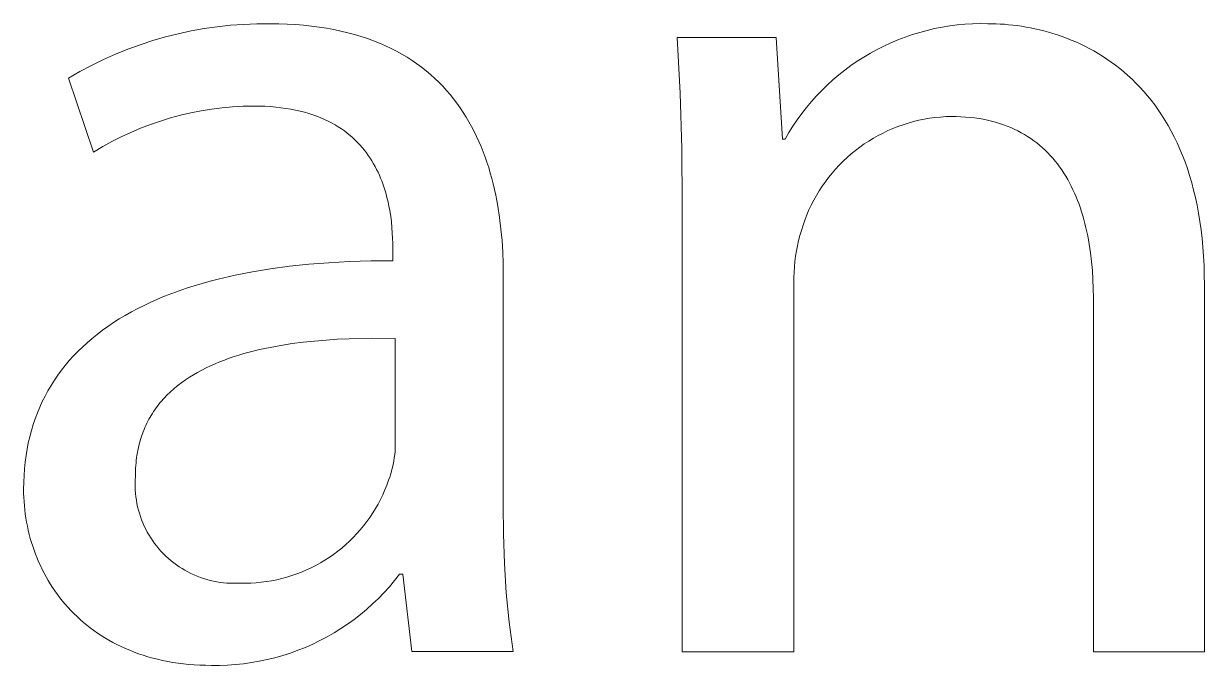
# Model space of a CAD drawing. Header units: millimetres. Extents: x -1656 to 3995, y -637 to 3312.
# Drawn here: x 2908.1 to 2960.7, y -542.4 to -513.8 of the extents above; entities that cross this region are included whole.
import ezdxf

# ---------------------------------------------------------------- set-up
doc = ezdxf.new("R2010")
doc.units = ezdxf.units.MM
doc.header["$MEASUREMENT"] = 0
doc.layers.add('Domyślny', color=7, linetype='Continuous', true_color=0x000000)

msp = doc.modelspace()

# ---------------------------------------------------------------- linework, layer by layer
at = {"layer": 'Domyślny', "color": 18, "lineweight": 15, "true_color": 0x000000}
for p, q in [((2916.109, -514.038), (2916.693, -513.955)), ((2916.693, -513.955), (2917.28, -513.891)), ((2917.28, -513.891), (2917.868, -513.848)), ((2917.868, -513.848), (2918.457, -513.826)), ((2918.457, -513.826), (2919.047, -513.823)), ((2919.047, -513.823), (2919.434, -513.827)), ((2919.434, -513.827), (2919.812, -513.84)), ((2919.812, -513.84), (2920.181, -513.86)), ((2920.181, -513.86), (2920.541, -513.889)), ((2920.541, -513.889), (2920.892, -513.925)), ((2920.892, -513.925), (2921.234, -513.969)), ((2921.234, -513.969), (2921.568, -514.021)), ((2948.69, -514.04), (2949.026, -513.973)), ((2949.026, -513.973), (2949.363, -513.919)), ((2949.363, -513.919), (2949.703, -513.875)), ((2949.703, -513.875), (2950.043, -513.843)), ((2950.043, -513.843), (2950.385, -513.823)), ((2950.385, -513.823), (2950.727, -513.815)), ((2950.727, -513.815), (2951.069, -513.818)), ((2951.069, -513.818), (2951.248, -513.819)), ((2951.248, -513.819), (2951.43, -513.824)), ((2951.43, -513.824), (2951.614, -513.833)), ((2951.614, -513.833), (2951.801, -513.845)), ((2951.801, -513.845), (2951.99, -513.862)), ((2951.99, -513.862), (2952.181, -513.882)), ((2952.181, -513.882), (2952.375, -513.906)), ((2952.375, -513.906), (2952.57, -513.934)), ((2952.57, -513.934), (2952.767, -513.966)), ((2952.767, -513.966), (2952.965, -514.003)), ((2952.965, -514.003), (2953.164, -514.044)), ((2913.814, -514.573), (2914.38, -514.41)), ((2914.38, -514.41), (2914.952, -514.266)), ((2914.952, -514.266), (2915.529, -514.142)), ((2915.529, -514.142), (2916.109, -514.038)), ((2921.568, -514.021), (2921.893, -514.08)), ((2921.893, -514.08), (2922.21, -514.146)), ((2922.21, -514.146), (2922.518, -514.22)), ((2922.518, -514.22), (2922.818, -514.3)), ((2922.818, -514.3), (2923.11, -514.387)), ((2923.11, -514.387), (2923.394, -514.482)), ((2923.394, -514.482), (2923.669, -514.582)), ((2937.338, -516.914), (2937.2, -514.439)), ((2937.2, -514.439), (2941.623, -514.439)), ((2941.623, -514.439), (2941.905, -518.974)), ((2947.056, -514.54), (2947.376, -514.418)), ((2947.376, -514.418), (2947.699, -514.306)), ((2947.699, -514.306), (2948.027, -514.206)), ((2948.027, -514.206), (2948.357, -514.117)), ((2948.357, -514.117), (2948.69, -514.04)), ((2953.164, -514.044), (2953.364, -514.09)), ((2953.364, -514.09), (2953.566, -514.14)), ((2953.566, -514.14), (2953.768, -514.195)), ((2953.768, -514.195), (2953.97, -514.255)), ((2953.97, -514.255), (2954.173, -514.32)), ((2954.173, -514.32), (2954.376, -514.39)), ((2954.376, -514.39), (2954.579, -514.465)), ((2954.579, -514.465), (2954.782, -514.546)), ((2912.152, -515.18), (2912.699, -514.959)), ((2912.699, -514.959), (2913.253, -514.756)), ((2913.253, -514.756), (2913.814, -514.573)), ((2923.669, -514.582), (2923.937, -514.689)), ((2923.937, -514.689), (2924.198, -514.803)), ((2924.198, -514.803), (2924.45, -514.923)), ((2924.45, -514.923), (2924.695, -515.049)), ((2924.695, -515.049), (2924.933, -515.18)), ((2945.825, -515.134), (2946.125, -514.97)), ((2946.125, -514.97), (2946.43, -514.816)), ((2946.43, -514.816), (2946.741, -514.673)), ((2946.741, -514.673), (2947.056, -514.54)), ((2954.782, -514.546), (2954.984, -514.632)), ((2954.984, -514.632), (2955.186, -514.723)), ((2955.186, -514.723), (2955.387, -514.82)), ((2955.387, -514.82), (2955.587, -514.923)), ((2955.587, -514.923), (2955.786, -515.032)), ((2955.786, -515.032), (2955.983, -515.147)), ((2911.084, -515.679), (2911.614, -515.42)), ((2911.614, -515.42), (2912.152, -515.18)), ((2924.933, -515.18), (2925.163, -515.318)), ((2925.163, -515.318), (2925.386, -515.461)), ((2925.386, -515.461), (2925.601, -515.61)), ((2944.96, -515.687), (2945.242, -515.493)), ((2945.242, -515.493), (2945.531, -515.309)), ((2945.531, -515.309), (2945.825, -515.134)), ((2955.983, -515.147), (2956.179, -515.268)), ((2956.179, -515.268), (2956.374, -515.395)), ((2956.374, -515.395), (2956.566, -515.529)), ((2956.566, -515.529), (2956.757, -515.668)), ((2910.052, -516.251), (2910.563, -515.956)), ((2910.563, -515.956), (2911.084, -515.679)), ((2925.601, -515.61), (2925.81, -515.764)), ((2925.81, -515.764), (2926.011, -515.923)), ((2926.011, -515.923), (2926.206, -516.088)), ((2926.206, -516.088), (2926.394, -516.257)), ((2944.157, -516.325), (2944.417, -516.103)), ((2944.417, -516.103), (2944.685, -515.89)), ((2944.685, -515.89), (2944.96, -515.687)), ((2956.757, -515.668), (2956.945, -515.815)), ((2956.945, -515.815), (2957.131, -515.968)), ((2957.131, -515.968), (2957.314, -516.128)), ((2911.181, -519.544), (2910.052, -516.251)), ((2926.394, -516.257), (2926.575, -516.431)), ((2926.575, -516.431), (2926.749, -516.61)), ((2926.749, -516.61), (2926.917, -516.794)), ((2943.659, -516.794), (2943.904, -516.555)), ((2943.904, -516.555), (2944.157, -516.325)), ((2957.314, -516.128), (2957.495, -516.294)), ((2957.495, -516.294), (2957.672, -516.468)), ((2957.672, -516.468), (2957.847, -516.648)), ((2926.917, -516.794), (2927.079, -516.982)), ((2927.079, -516.982), (2927.234, -517.174)), ((2937.413, -519.392), (2937.338, -516.914)), ((2943.194, -517.296), (2943.422, -517.041)), ((2943.422, -517.041), (2943.659, -516.794)), ((2957.847, -516.648), (2958.018, -516.836)), ((2958.018, -516.836), (2958.185, -517.032)), ((2958.185, -517.032), (2958.349, -517.234)), ((2916.441, -517.631), (2915.977, -517.705)), ((2916.907, -517.572), (2916.441, -517.631)), ((2917.374, -517.529), (2916.907, -517.572)), ((2917.843, -517.503), (2917.374, -517.529)), ((2918.313, -517.493), (2917.843, -517.503)), ((2918.571, -517.496), (2918.313, -517.493)), ((2918.823, -517.505), (2918.571, -517.496)), ((2919.067, -517.519), (2918.823, -517.505)), ((2919.304, -517.539), (2919.067, -517.519)), ((2919.534, -517.565), (2919.304, -517.539)), ((2919.757, -517.596), (2919.534, -517.565)), ((2919.974, -517.632), (2919.757, -517.596)), ((2920.184, -517.673), (2919.974, -517.632)), ((2920.388, -517.719), (2920.184, -517.673)), ((2927.234, -517.174), (2927.383, -517.37)), ((2927.383, -517.37), (2927.526, -517.571)), ((2927.526, -517.571), (2927.663, -517.775)), ((2942.764, -517.828), (2942.974, -517.558)), ((2942.974, -517.558), (2943.194, -517.296)), ((2958.349, -517.234), (2958.509, -517.444)), ((2958.509, -517.444), (2958.665, -517.662)), ((2958.665, -517.662), (2958.817, -517.888)), ((2914.156, -518.162), (2913.712, -518.315)), ((2914.605, -518.024), (2914.156, -518.162)), ((2915.058, -517.902), (2914.605, -518.024)), ((2915.516, -517.796), (2915.058, -517.902)), ((2915.977, -517.705), (2915.516, -517.796)), ((2920.586, -517.769), (2920.388, -517.719)), ((2920.777, -517.825), (2920.586, -517.769)), ((2920.961, -517.884), (2920.777, -517.825)), ((2921.14, -517.949), (2920.961, -517.884)), ((2921.313, -518.017), (2921.14, -517.949)), ((2921.48, -518.09), (2921.313, -518.017)), ((2921.641, -518.166), (2921.48, -518.09)), ((2921.797, -518.246), (2921.641, -518.166)), ((2927.663, -517.775), (2927.794, -517.983)), ((2927.794, -517.983), (2927.919, -518.195)), ((2927.919, -518.195), (2928.039, -518.41)), ((2942.371, -518.388), (2942.563, -518.105)), ((2942.563, -518.105), (2942.764, -517.828)), ((2947.751, -518.185), (2947.517, -518.25)), ((2947.987, -518.128), (2947.751, -518.185)), ((2948.225, -518.079), (2947.987, -518.128)), ((2948.464, -518.038), (2948.225, -518.079)), ((2948.705, -518.005), (2948.464, -518.038)), ((2948.947, -517.981), (2948.705, -518.005)), ((2949.189, -517.965), (2948.947, -517.981)), ((2949.432, -517.958), (2949.189, -517.965)), ((2949.649, -517.96), (2949.432, -517.958)), ((2949.862, -517.968), (2949.649, -517.96)), ((2950.071, -517.981), (2949.862, -517.968)), ((2950.275, -518), (2950.071, -517.981)), ((2950.475, -518.023), (2950.275, -518)), ((2950.671, -518.052), (2950.475, -518.023)), ((2950.862, -518.085), (2950.671, -518.052)), ((2951.05, -518.124), (2950.862, -518.085)), ((2951.233, -518.167), (2951.05, -518.124)), ((2951.412, -518.215), (2951.233, -518.167)), ((2951.586, -518.268), (2951.412, -518.215)), ((2958.817, -517.888), (2958.965, -518.121)), ((2958.965, -518.121), (2959.107, -518.362)), ((2912.841, -518.666), (2912.415, -518.864)), ((2913.273, -518.483), (2912.841, -518.666)), ((2913.712, -518.315), (2913.273, -518.483)), ((2921.946, -518.33), (2921.797, -518.246)), ((2922.091, -518.418), (2921.946, -518.33)), ((2922.23, -518.509), (2922.091, -518.418)), ((2922.364, -518.603), (2922.23, -518.509)), ((2922.492, -518.7), (2922.364, -518.603)), ((2922.615, -518.801), (2922.492, -518.7)), ((2928.039, -518.41), (2928.152, -518.629)), ((2928.152, -518.629), (2928.261, -518.851)), ((2942.018, -518.974), (2942.19, -518.678)), ((2942.19, -518.678), (2942.371, -518.388)), ((2946.389, -518.695), (2946.173, -518.806)), ((2946.608, -518.59), (2946.389, -518.695)), ((2946.831, -518.493), (2946.608, -518.59)), ((2947.057, -518.404), (2946.831, -518.493)), ((2947.286, -518.323), (2947.057, -518.404)), ((2947.517, -518.25), (2947.286, -518.323)), ((2951.757, -518.325), (2951.586, -518.268)), ((2951.924, -518.387), (2951.757, -518.325)), ((2952.086, -518.454), (2951.924, -518.387)), ((2952.245, -518.525), (2952.086, -518.454)), ((2952.4, -518.6), (2952.245, -518.525)), ((2952.55, -518.68), (2952.4, -518.6)), ((2952.697, -518.763), (2952.55, -518.68)), ((2959.107, -518.362), (2959.245, -518.612)), ((2959.245, -518.612), (2959.379, -518.869)), ((2911.996, -519.076), (2911.584, -519.303)), ((2912.415, -518.864), (2911.996, -519.076)), ((2922.734, -518.904), (2922.615, -518.801)), ((2922.847, -519.01), (2922.734, -518.904)), ((2922.956, -519.118), (2922.847, -519.01)), ((2923.06, -519.229), (2922.956, -519.118)), ((2923.16, -519.343), (2923.06, -519.229)), ((2928.261, -518.851), (2928.364, -519.075)), ((2928.364, -519.075), (2928.461, -519.303)), ((2941.905, -518.974), (2942.018, -518.974)), ((2945.551, -519.185), (2945.353, -519.325)), ((2945.754, -519.052), (2945.551, -519.185)), ((2945.961, -518.925), (2945.754, -519.052)), ((2946.173, -518.806), (2945.961, -518.925)), ((2952.84, -518.851), (2952.697, -518.763)), ((2952.979, -518.944), (2952.84, -518.851)), ((2953.114, -519.04), (2952.979, -518.944)), ((2953.246, -519.14), (2953.114, -519.04)), ((2953.374, -519.244), (2953.246, -519.14)), ((2953.498, -519.352), (2953.374, -519.244)), ((2959.379, -518.869), (2959.506, -519.135)), ((2959.506, -519.135), (2959.629, -519.409)), ((2911.584, -519.303), (2911.181, -519.544)), ((2923.255, -519.458), (2923.16, -519.343)), ((2923.345, -519.576), (2923.255, -519.458)), ((2923.432, -519.695), (2923.345, -519.576)), ((2923.514, -519.817), (2923.432, -519.695)), ((2928.461, -519.303), (2928.553, -519.534)), ((2928.553, -519.534), (2928.64, -519.767)), ((2928.64, -519.767), (2928.722, -520.003)), ((2937.426, -521.872), (2937.413, -519.392)), ((2944.788, -519.786), (2944.611, -519.952)), ((2944.971, -519.626), (2944.788, -519.786)), ((2945.159, -519.472), (2944.971, -519.626)), ((2945.353, -519.325), (2945.159, -519.472)), ((2953.618, -519.463), (2953.498, -519.352)), ((2953.735, -519.579), (2953.618, -519.463)), ((2953.848, -519.698), (2953.735, -519.579)), ((2953.957, -519.82), (2953.848, -519.698)), ((2959.629, -519.409), (2959.746, -519.692)), ((2959.746, -519.692), (2959.858, -519.984)), ((2923.592, -519.94), (2923.514, -519.817)), ((2923.666, -520.064), (2923.592, -519.94)), ((2923.736, -520.19), (2923.666, -520.064)), ((2923.802, -520.317), (2923.736, -520.19)), ((2923.865, -520.445), (2923.802, -520.317)), ((2928.722, -520.003), (2928.8, -520.241)), ((2928.8, -520.241), (2928.872, -520.481)), ((2944.275, -520.302), (2944.116, -520.486)), ((2944.44, -520.124), (2944.275, -520.302)), ((2944.611, -519.952), (2944.44, -520.124)), ((2954.063, -519.946), (2953.957, -519.82)), ((2954.165, -520.076), (2954.063, -519.946)), ((2954.264, -520.209), (2954.165, -520.076)), ((2954.36, -520.345), (2954.264, -520.209)), ((2959.858, -519.984), (2959.963, -520.284)), ((2959.963, -520.284), (2960.063, -520.593)), ((2923.924, -520.575), (2923.865, -520.445)), ((2923.98, -520.705), (2923.924, -520.575)), ((2924.032, -520.835), (2923.98, -520.705)), ((2924.081, -520.967), (2924.032, -520.835)), ((2928.872, -520.481), (2928.939, -520.724)), ((2928.939, -520.724), (2929.002, -520.968)), ((2943.963, -520.675), (2943.817, -520.869)), ((2944.116, -520.486), (2943.963, -520.675)), ((2954.452, -520.484), (2954.36, -520.345)), ((2954.54, -520.627), (2954.452, -520.484)), ((2954.626, -520.773), (2954.54, -520.627)), ((2954.708, -520.922), (2954.626, -520.773)), ((2960.063, -520.593), (2960.156, -520.911)), ((2924.126, -521.099), (2924.081, -520.967)), ((2924.169, -521.231), (2924.126, -521.099)), ((2924.208, -521.363), (2924.169, -521.231)), ((2924.245, -521.495), (2924.208, -521.363)), ((2929.002, -520.968), (2929.06, -521.214)), ((2929.06, -521.214), (2929.114, -521.463)), ((2943.545, -521.271), (2943.42, -521.479)), ((2943.677, -521.068), (2943.545, -521.271)), ((2943.817, -520.869), (2943.677, -521.068)), ((2954.786, -521.073), (2954.708, -520.922)), ((2954.862, -521.228), (2954.786, -521.073)), ((2954.934, -521.385), (2954.862, -521.228)), ((2955.002, -521.546), (2954.934, -521.385)), ((2960.156, -520.911), (2960.243, -521.238)), ((2960.243, -521.238), (2960.323, -521.574)), ((2924.279, -521.627), (2924.245, -521.495)), ((2924.31, -521.759), (2924.279, -521.627)), ((2924.339, -521.891), (2924.31, -521.759)), ((2924.388, -522.152), (2924.339, -521.891)), ((2929.114, -521.463), (2929.164, -521.712)), ((2929.164, -521.712), (2929.209, -521.963)), ((2937.426, -541.837), (2937.426, -521.872)), ((2943.191, -521.908), (2943.087, -522.127)), ((2943.301, -521.691), (2943.191, -521.908)), ((2943.42, -521.479), (2943.301, -521.691)), ((2955.068, -521.709), (2955.002, -521.546)), ((2955.131, -521.874), (2955.068, -521.709)), ((2955.19, -522.042), (2955.131, -521.874)), ((2960.323, -521.574), (2960.396, -521.92)), ((2924.429, -522.411), (2924.388, -522.152)), ((2924.461, -522.665), (2924.429, -522.411)), ((2929.209, -521.963), (2929.287, -522.469)), ((2942.992, -522.351), (2942.904, -522.577)), ((2943.087, -522.127), (2942.992, -522.351)), ((2955.246, -522.213), (2955.19, -522.042)), ((2955.3, -522.386), (2955.246, -522.213)), ((2955.35, -522.561), (2955.3, -522.386)), ((2960.396, -521.92), (2960.463, -522.275)), ((2960.463, -522.275), (2960.522, -522.639)), ((2924.485, -522.914), (2924.461, -522.665)), ((2924.503, -523.156), (2924.485, -522.914)), ((2929.287, -522.469), (2929.349, -522.979)), ((2942.824, -522.806), (2942.752, -523.038)), ((2942.904, -522.577), (2942.824, -522.806)), ((2955.397, -522.739), (2955.35, -522.561)), ((2955.442, -522.919), (2955.397, -522.739)), ((2955.483, -523.101), (2955.442, -522.919)), ((2960.522, -522.639), (2960.574, -523.013)), ((2924.515, -523.391), (2924.503, -523.156)), ((2924.521, -523.617), (2924.515, -523.391)), ((2929.349, -522.979), (2929.396, -523.492)), ((2929.396, -523.492), (2929.428, -524.007)), ((2942.684, -523.265), (2942.624, -523.494)), ((2942.752, -523.038), (2942.684, -523.265)), ((2955.521, -523.286), (2955.483, -523.101)), ((2955.59, -523.66), (2955.521, -523.286)), ((2960.574, -523.013), (2960.619, -523.397)), ((2960.619, -523.397), (2960.656, -523.791)), ((2924.523, -523.834), (2924.521, -523.617)), ((2924.523, -524.399), (2924.523, -523.834)), ((2929.428, -524.007), (2929.447, -524.523)), ((2942.526, -523.958), (2942.488, -524.191)), ((2942.571, -523.725), (2942.526, -523.958)), ((2942.624, -523.494), (2942.571, -523.725)), ((2955.647, -524.043), (2955.59, -523.66)), ((2960.656, -523.791), (2960.685, -524.194)), ((2920.779, -524.549), (2921.673, -524.48)), ((2921.673, -524.48), (2922.595, -524.431)), ((2922.595, -524.431), (2923.545, -524.404)), ((2923.545, -524.404), (2924.523, -524.399)), ((2929.447, -524.523), (2929.453, -525.039)), ((2942.458, -524.426), (2942.435, -524.662)), ((2942.488, -524.191), (2942.458, -524.426)), ((2955.693, -524.432), (2955.647, -524.043)), ((2955.729, -524.828), (2955.693, -524.432)), ((2960.685, -524.194), (2960.706, -524.608)), ((2916.738, -525.211), (2917.489, -525.037)), ((2917.489, -525.037), (2918.268, -524.884)), ((2918.268, -524.884), (2919.076, -524.751)), ((2919.076, -524.751), (2919.913, -524.64)), ((2919.913, -524.64), (2920.779, -524.549)), ((2929.453, -525.039), (2929.453, -535.276)), ((2942.42, -524.898), (2942.413, -525.135)), ((2942.435, -524.662), (2942.42, -524.898)), ((2955.754, -525.23), (2955.729, -524.828)), ((2960.706, -524.608), (2960.718, -525.032)), ((2960.718, -525.032), (2960.723, -525.466)), ((2915.327, -525.619), (2915.669, -525.509)), ((2915.669, -525.509), (2916.018, -525.405)), ((2916.018, -525.405), (2916.374, -525.305)), ((2916.374, -525.305), (2916.738, -525.211)), ((2942.413, -525.135), (2942.413, -525.372)), ((2942.413, -525.372), (2942.413, -541.837)), ((2955.769, -525.637), (2955.754, -525.23)), ((2960.723, -525.466), (2960.723, -541.837)), ((2913.73, -526.243), (2914.035, -526.108)), ((2914.035, -526.108), (2914.346, -525.978)), ((2914.346, -525.978), (2914.666, -525.854)), ((2914.666, -525.854), (2914.992, -525.734)), ((2914.992, -525.734), (2915.327, -525.619)), ((2955.774, -526.049), (2955.769, -525.637)), ((2955.774, -541.837), (2955.774, -526.049)), ((2912.864, -526.677), (2913.145, -526.527)), ((2913.145, -526.527), (2913.434, -526.383)), ((2913.434, -526.383), (2913.73, -526.243)), ((2911.816, -527.324), (2912.066, -527.155)), ((2912.066, -527.155), (2912.324, -526.991)), ((2912.324, -526.991), (2912.59, -526.832)), ((2912.59, -526.832), (2912.864, -526.677)), ((2911.112, -527.861), (2911.339, -527.677)), ((2911.339, -527.677), (2911.573, -527.498)), ((2911.573, -527.498), (2911.816, -527.324)), ((2910.682, -528.243), (2910.893, -528.049)), ((2910.893, -528.049), (2911.112, -527.861)), ((2919.537, -528.17), (2919.053, -528.258)), ((2920.03, -528.093), (2919.537, -528.17)), ((2920.53, -528.029), (2920.03, -528.093)), ((2921.036, -527.975), (2920.53, -528.029)), ((2921.547, -527.933), (2921.036, -527.975)), ((2922.06, -527.899), (2921.547, -527.933)), ((2922.576, -527.876), (2922.06, -527.899)), ((2923.609, -527.854), (2922.576, -527.876)), ((2924.636, -527.861), (2923.609, -527.854)), ((2924.636, -532.603), (2924.636, -527.861)), ((2910.096, -528.851), (2910.284, -528.643)), ((2910.284, -528.643), (2910.479, -528.441)), ((2910.479, -528.441), (2910.682, -528.243)), ((2917.224, -528.747), (2917.01, -528.824)), ((2917.442, -528.673), (2917.224, -528.747)), ((2917.663, -528.603), (2917.442, -528.673)), ((2917.887, -528.537), (2917.663, -528.603)), ((2918.114, -528.474), (2917.887, -528.537)), ((2918.578, -528.359), (2918.114, -528.474)), ((2919.053, -528.258), (2918.578, -528.359)), ((2909.583, -529.501), (2909.746, -529.28)), ((2909.746, -529.28), (2909.917, -529.063)), ((2909.917, -529.063), (2910.096, -528.851)), ((2916.002, -529.272), (2915.814, -529.374)), ((2916.195, -529.174), (2916.002, -529.272)), ((2916.393, -529.08), (2916.195, -529.174)), ((2916.595, -528.991), (2916.393, -529.08)), ((2916.801, -528.906), (2916.595, -528.991)), ((2917.01, -528.824), (2916.801, -528.906)), ((2909.281, -529.959), (2909.428, -529.728)), ((2909.428, -529.728), (2909.583, -529.501)), ((2915.278, -529.706), (2915.109, -529.826)), ((2915.451, -529.591), (2915.278, -529.706)), ((2915.63, -529.48), (2915.451, -529.591)), ((2915.814, -529.374), (2915.63, -529.48)), ((2909.012, -530.434), (2909.143, -530.194)), ((2909.143, -530.194), (2909.281, -529.959)), ((2914.564, -530.282), (2914.491, -530.352)), ((2914.637, -530.213), (2914.564, -530.282)), ((2914.712, -530.146), (2914.637, -530.213)), ((2914.789, -530.079), (2914.712, -530.146)), ((2914.867, -530.014), (2914.789, -530.079)), ((2914.946, -529.95), (2914.867, -530.014)), ((2915.109, -529.826), (2914.946, -529.95)), ((2908.776, -530.928), (2908.89, -530.679)), ((2908.89, -530.679), (2909.012, -530.434)), ((2914.09, -530.799), (2914.029, -530.878)), ((2914.153, -530.721), (2914.09, -530.799)), ((2914.218, -530.645), (2914.153, -530.721)), ((2914.284, -530.57), (2914.218, -530.645)), ((2914.351, -530.496), (2914.284, -530.57)), ((2914.421, -530.423), (2914.351, -530.496)), ((2914.491, -530.352), (2914.421, -530.423)), ((2908.573, -531.441), (2908.671, -531.182)), ((2908.671, -531.182), (2908.776, -530.928)), ((2913.697, -531.378), (2913.648, -531.467)), ((2913.748, -531.292), (2913.697, -531.378)), ((2913.801, -531.206), (2913.748, -531.292)), ((2913.855, -531.122), (2913.801, -531.206)), ((2913.912, -531.039), (2913.855, -531.122)), ((2913.97, -530.958), (2913.912, -531.039)), ((2914.029, -530.878), (2913.97, -530.958)), ((2908.403, -531.971), (2908.484, -531.704)), ((2908.484, -531.704), (2908.573, -531.441)), ((2913.469, -531.833), (2913.428, -531.928)), ((2913.511, -531.739), (2913.469, -531.833)), ((2913.555, -531.647), (2913.511, -531.739)), ((2913.6, -531.556), (2913.555, -531.647)), ((2913.648, -531.467), (2913.6, -531.556)), ((2908.267, -532.52), (2908.331, -532.243)), ((2908.331, -532.243), (2908.403, -531.971)), ((2913.256, -532.425), (2913.227, -532.529)), ((2913.286, -532.323), (2913.256, -532.425)), ((2913.319, -532.222), (2913.286, -532.323)), ((2913.354, -532.123), (2913.319, -532.222)), ((2913.39, -532.025), (2913.354, -532.123)), ((2913.428, -531.928), (2913.39, -532.025)), ((2908.165, -533.086), (2908.212, -532.801)), ((2908.212, -532.801), (2908.267, -532.52)), ((2913.133, -532.959), (2913.114, -533.07)), ((2913.153, -532.849), (2913.133, -532.959)), ((2913.176, -532.741), (2913.153, -532.849)), ((2913.201, -532.634), (2913.176, -532.741)), ((2913.227, -532.529), (2913.201, -532.634)), ((2924.609, -533.044), (2924.623, -532.897)), ((2924.623, -532.897), (2924.632, -532.75)), ((2924.632, -532.75), (2924.636, -532.603)), ((2908.096, -533.67), (2908.126, -533.376)), ((2908.126, -533.376), (2908.165, -533.086)), ((2913.072, -533.413), (2913.062, -533.53)), ((2913.084, -533.297), (2913.072, -533.413)), ((2913.098, -533.183), (2913.084, -533.297)), ((2913.114, -533.07), (2913.098, -533.183)), ((2924.508, -533.623), (2924.54, -533.479)), ((2924.54, -533.479), (2924.568, -533.335)), ((2924.568, -533.335), (2924.591, -533.189)), ((2924.591, -533.189), (2924.609, -533.044)), ((2908.062, -534.272), (2908.075, -533.969)), ((2908.075, -533.969), (2908.096, -533.67)), ((2913.044, -534.015), (2913.034, -534.166)), ((2913.045, -533.891), (2913.044, -534.015)), ((2913.049, -533.769), (2913.045, -533.891)), ((2913.054, -533.649), (2913.049, -533.769)), ((2913.062, -533.53), (2913.054, -533.649)), ((2924.385, -534.046), (2924.43, -533.906)), ((2924.43, -533.906), (2924.472, -533.765)), ((2924.472, -533.765), (2924.508, -533.623)), ((2908.057, -534.579), (2908.062, -534.272)), ((2913.034, -534.166), (2913.03, -534.317)), ((2913.03, -534.317), (2913.03, -534.469)), ((2913.03, -534.469), (2913.036, -534.62)), ((2924.169, -534.619), (2924.256, -534.403)), ((2924.256, -534.403), (2924.335, -534.184)), ((2924.335, -534.184), (2924.385, -534.046)), ((2908.059, -534.765), (2908.057, -534.579)), ((2908.066, -534.951), (2908.059, -534.765)), ((2908.076, -535.137), (2908.066, -534.951)), ((2913.036, -534.62), (2913.047, -534.772)), ((2913.047, -534.772), (2913.064, -534.922)), ((2913.064, -534.922), (2913.085, -535.072)), ((2913.085, -535.072), (2913.112, -535.221)), ((2923.866, -535.247), (2923.974, -535.041)), ((2923.974, -535.041), (2924.075, -534.832)), ((2924.075, -534.832), (2924.169, -534.619)), ((2908.091, -535.322), (2908.076, -535.137)), ((2908.109, -535.507), (2908.091, -535.322)), ((2908.132, -535.691), (2908.109, -535.507)), ((2913.112, -535.221), (2913.143, -535.37)), ((2913.143, -535.37), (2913.18, -535.517)), ((2913.18, -535.517), (2913.222, -535.662)), ((2923.628, -535.647), (2923.751, -535.449)), ((2923.751, -535.449), (2923.866, -535.247)), ((2929.453, -535.276), (2929.455, -536.589)), ((2908.159, -535.874), (2908.132, -535.691)), ((2908.19, -536.057), (2908.159, -535.874)), ((2908.225, -536.239), (2908.19, -536.057)), ((2913.222, -535.662), (2913.269, -535.807)), ((2913.269, -535.807), (2913.32, -535.949)), ((2913.32, -535.949), (2913.377, -536.09)), ((2913.377, -536.09), (2913.438, -536.228)), ((2923.223, -536.215), (2923.364, -536.03)), ((2923.364, -536.03), (2923.5, -535.841)), ((2923.5, -535.841), (2923.628, -535.647)), ((2908.265, -536.42), (2908.225, -536.239)), ((2908.308, -536.601), (2908.265, -536.42)), ((2908.356, -536.78), (2908.308, -536.601)), ((2913.438, -536.228), (2913.504, -536.365)), ((2913.504, -536.365), (2913.575, -536.499)), ((2913.575, -536.499), (2913.65, -536.63)), ((2913.65, -536.63), (2913.73, -536.759)), ((2922.761, -536.738), (2922.921, -536.569)), ((2922.921, -536.569), (2923.075, -536.394)), ((2923.075, -536.394), (2923.223, -536.215)), ((2929.455, -536.589), (2929.499, -537.903)), ((2908.408, -536.957), (2908.356, -536.78)), ((2908.464, -537.134), (2908.408, -536.957)), ((2908.524, -537.309), (2908.464, -537.134)), ((2913.73, -536.759), (2913.814, -536.885)), ((2913.814, -536.885), (2913.902, -537.008)), ((2913.902, -537.008), (2913.995, -537.128)), ((2913.995, -537.128), (2914.092, -537.245)), ((2922.248, -537.21), (2922.424, -537.059)), ((2922.424, -537.059), (2922.595, -536.901)), ((2922.595, -536.901), (2922.761, -536.738)), ((2908.588, -537.483), (2908.524, -537.309)), ((2908.656, -537.656), (2908.588, -537.483)), ((2908.728, -537.827), (2908.656, -537.656)), ((2914.092, -537.245), (2914.192, -537.358)), ((2914.192, -537.358), (2914.297, -537.468)), ((2914.297, -537.468), (2914.405, -537.574)), ((2914.405, -537.574), (2914.517, -537.677)), ((2914.517, -537.677), (2914.632, -537.775)), ((2921.493, -537.754), (2921.689, -537.628)), ((2921.689, -537.628), (2921.88, -537.495)), ((2921.88, -537.495), (2922.066, -537.356)), ((2922.066, -537.356), (2922.248, -537.21)), ((2908.805, -537.996), (2908.728, -537.827)), ((2908.885, -538.163), (2908.805, -537.996)), ((2908.97, -538.329), (2908.885, -538.163)), ((2914.632, -537.775), (2914.75, -537.87)), ((2914.75, -537.87), (2914.872, -537.96)), ((2914.872, -537.96), (2914.997, -538.046)), ((2914.997, -538.046), (2915.124, -538.128)), ((2915.124, -538.128), (2915.255, -538.205)), ((2915.255, -538.205), (2915.387, -538.278)), ((2920.458, -538.281), (2920.672, -538.19)), ((2920.672, -538.19), (2920.883, -538.092)), ((2920.883, -538.092), (2921.09, -537.986)), ((2921.09, -537.986), (2921.294, -537.874)), ((2921.294, -537.874), (2921.493, -537.754)), ((2929.499, -537.903), (2929.586, -539.214)), ((2909.059, -538.492), (2908.97, -538.329)), ((2909.151, -538.654), (2909.059, -538.492)), ((2909.248, -538.813), (2909.151, -538.654)), ((2915.387, -538.278), (2915.523, -538.346)), ((2915.523, -538.346), (2915.66, -538.41)), ((2915.66, -538.41), (2915.8, -538.469)), ((2915.8, -538.469), (2915.942, -538.523)), ((2915.942, -538.523), (2916.085, -538.572)), ((2916.085, -538.572), (2916.23, -538.616)), ((2916.23, -538.616), (2916.376, -538.655)), ((2916.376, -538.655), (2916.524, -538.689)), ((2916.524, -538.689), (2916.673, -538.718)), ((2916.673, -538.718), (2916.823, -538.742)), ((2916.823, -538.742), (2916.973, -538.76)), ((2916.973, -538.76), (2917.124, -538.774)), ((2918.195, -538.772), (2918.427, -538.758)), ((2918.427, -538.758), (2918.659, -538.736)), ((2918.659, -538.736), (2918.89, -538.706)), ((2918.89, -538.706), (2919.119, -538.669)), ((2919.119, -538.669), (2919.347, -538.623)), ((2919.347, -538.623), (2919.574, -538.57)), ((2919.574, -538.57), (2919.798, -538.509)), ((2919.798, -538.509), (2920.021, -538.441)), ((2920.021, -538.441), (2920.24, -538.365)), ((2920.24, -538.365), (2920.458, -538.281)), ((2924.602, -538.662), (2924.371, -538.936)), ((2924.824, -538.38), (2924.602, -538.662)), ((2924.974, -538.38), (2924.824, -538.38)), ((2925.37, -541.824), (2924.974, -538.38)), ((2909.349, -538.97), (2909.248, -538.813)), ((2909.454, -539.125), (2909.349, -538.97)), ((2909.563, -539.277), (2909.454, -539.125)), ((2909.676, -539.427), (2909.563, -539.277)), ((2917.124, -538.774), (2917.275, -538.782)), ((2917.275, -538.782), (2917.427, -538.785)), ((2917.427, -538.785), (2917.578, -538.783)), ((2917.578, -538.783), (2917.73, -538.776)), ((2917.73, -538.776), (2917.962, -538.778)), ((2917.962, -538.778), (2918.195, -538.772)), ((2924.13, -539.202), (2923.881, -539.459)), ((2924.371, -538.936), (2924.13, -539.202)), ((2929.586, -539.214), (2929.715, -540.521)), ((2909.794, -539.575), (2909.676, -539.427)), ((2909.915, -539.72), (2909.794, -539.575)), ((2910.04, -539.862), (2909.915, -539.72)), ((2923.622, -539.707), (2923.355, -539.946)), ((2923.881, -539.459), (2923.622, -539.707)), ((2910.17, -540.001), (2910.04, -539.862)), ((2910.303, -540.137), (2910.17, -540.001)), ((2910.441, -540.271), (2910.303, -540.137)), ((2910.582, -540.401), (2910.441, -540.271)), ((2923.079, -540.175), (2922.796, -540.395)), ((2923.355, -539.946), (2923.079, -540.175)), ((2910.728, -540.528), (2910.582, -540.401)), ((2910.877, -540.652), (2910.728, -540.528)), ((2911.031, -540.773), (2910.877, -540.652)), ((2911.189, -540.89), (2911.031, -540.773)), ((2922.208, -540.805), (2921.903, -540.994)), ((2922.506, -540.605), (2922.208, -540.805)), ((2922.796, -540.395), (2922.506, -540.605)), ((2929.715, -540.521), (2929.886, -541.824)), ((2911.35, -541.003), (2911.189, -540.89)), ((2911.516, -541.113), (2911.35, -541.003)), ((2911.686, -541.219), (2911.516, -541.113)), ((2911.86, -541.322), (2911.686, -541.219)), ((2912.038, -541.42), (2911.86, -541.322)), ((2921.276, -541.34), (2920.953, -541.496)), ((2921.593, -541.172), (2921.276, -541.34)), ((2921.903, -540.994), (2921.593, -541.172)), ((2912.219, -541.515), (2912.038, -541.42)), ((2912.405, -541.606), (2912.219, -541.515)), ((2912.595, -541.692), (2912.405, -541.606)), ((2912.789, -541.774), (2912.595, -541.692)), ((2912.987, -541.852), (2912.789, -541.774)), ((2913.188, -541.926), (2912.987, -541.852)), ((2919.955, -541.896), (2919.614, -542.006)), ((2920.292, -541.774), (2919.955, -541.896)), ((2920.625, -541.641), (2920.292, -541.774)), ((2920.953, -541.496), (2920.625, -541.641)), ((2929.886, -541.824), (2925.37, -541.824)), ((2942.413, -541.837), (2937.426, -541.837)), ((2960.723, -541.837), (2955.774, -541.837)), ((2913.394, -541.995), (2913.188, -541.926)), ((2913.604, -542.059), (2913.394, -541.995)), ((2913.818, -542.119), (2913.604, -542.059)), ((2914.036, -542.174), (2913.818, -542.119)), ((2914.257, -542.225), (2914.036, -542.174)), ((2914.483, -542.27), (2914.257, -542.225)), ((2914.713, -542.31), (2914.483, -542.27)), ((2914.946, -542.346), (2914.713, -542.31)), ((2915.184, -542.376), (2914.946, -542.346)), ((2915.425, -542.4), (2915.184, -542.376)), ((2915.671, -542.42), (2915.425, -542.4)), ((2915.92, -542.434), (2915.671, -542.42)), ((2916.174, -542.442), (2915.92, -542.434)), ((2916.431, -542.445), (2916.174, -542.442)), ((2916.79, -542.446), (2916.431, -542.445)), ((2917.148, -542.434), (2916.79, -542.446)), ((2917.506, -542.41), (2917.148, -542.434)), ((2917.862, -542.373), (2917.506, -542.41)), ((2918.217, -542.324), (2917.862, -542.373)), ((2918.57, -542.263), (2918.217, -542.324)), ((2918.921, -542.189), (2918.57, -542.263)), ((2919.269, -542.104), (2918.921, -542.189)), ((2919.614, -542.006), (2919.269, -542.104))]:
    msp.add_line(p, q, dxfattribs=at)

doc.saveas('drawing.dxf')
